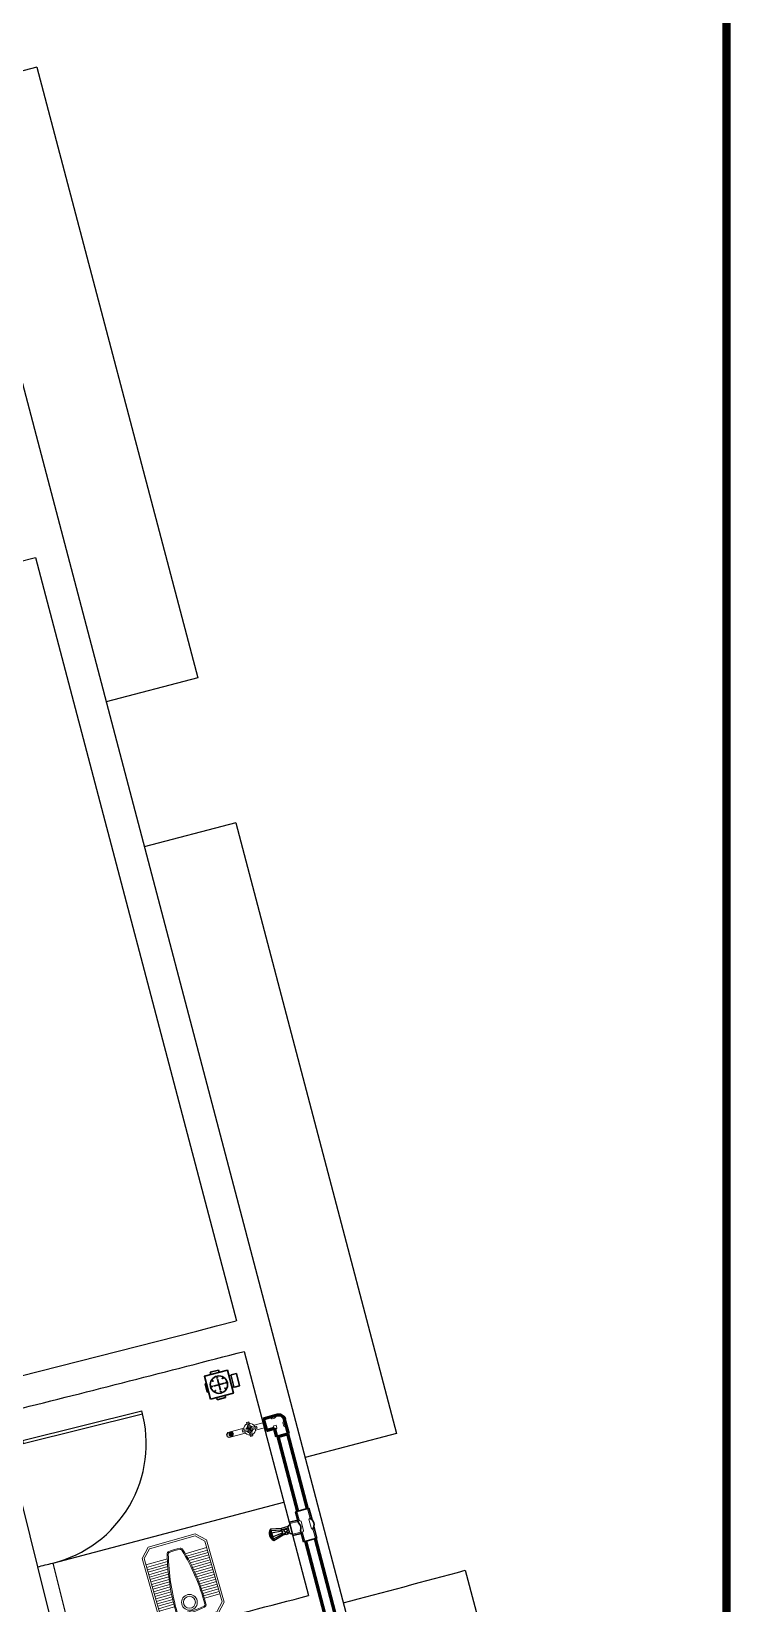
# Model space of a CAD drawing. Header units: metres. Extents: x 159409 to 239023, y 50504 to 95165.
# Drawn here: x 206367 to 206810, y 75786 to 76781 of the extents above; entities that cross this region are included whole.
import ezdxf

# ---------------------------------------------------------------- set-up
doc = ezdxf.new("R2010")
doc.units = ezdxf.units.M
doc.header["$MEASUREMENT"] = 0
doc.linetypes.add('CONTINU', pattern=[0])
for name, color, linetype, lineweight in [('cad-block.com', 7, 'Continuous', 5), ('RJ- ANGLEValve', 1, 'Continuous', 25), ('RJ- DRA- FLOOR TRAP', 8, 'Continuous', 30), ('RJ- DRA-WASTE PIPE', 130, 'Continuous', 30), ('RJ- WS - SOLAR HW', 232, 'Continuous', 30), ('RJ- WS- COLD WATER', 152, 'Continuous', 30)]:
    doc.layers.add(name, color=color, linetype=linetype, lineweight=lineweight)

# ---------------------------------------------------------------- blocks, each defined once
blk = doc.blocks.new('TRTH')
at = {"color": 42, "ltscale": 8}
for p, q in [((-589.8393, -68.7593), (-589.8393, -67.9795)), ((-589.8193, -68.7593), (-589.8193, -67.9793)), ((-589.8393, -68.7593), (-589.8193, -68.7593)), ((-589.8393, -68.8593), (-589.0393, -68.8593))]:
    blk.add_line(p, q, dxfattribs=at)
blk.add_arc((-589.8193, -68.7593), 0.78, 0, 91.46928, dxfattribs=at)
blk = doc.blocks.new('A$C48064110')
at = {"lineweight": 5}
for p, q in [((0, 0.467), (0.057, 0.524)), ((0.012, 0.462), (0.062, 0.512)), ((0.057, 0.524), (0.367, 0.524)), ((0.062, 0.512), (0.362, 0.512)), ((0.362, 0.512), (0.412, 0.462)), ((0.367, 0.524), (0.424, 0.467)), ((0, 0.057), (0, 0.467)), ((0.012, 0.062), (0.012, 0.462)), ((0.114, 0.4081), (0.012, 0.4081)), ((0.31, 0.4081), (0.412, 0.4081)), ((0.412, 0.462), (0.412, 0.062)), ((0.424, 0.467), (0.424, 0.057)), ((0.1143, 0.3921), (0.012, 0.3921)), ((0.1148, 0.3761), (0.012, 0.3761)), ((0.1155, 0.3601), (0.012, 0.3601)), ((0.1163, 0.3441), (0.012, 0.3441)), ((0.1174, 0.3281), (0.012, 0.3281)), ((0.1186, 0.3121), (0.012, 0.3121)), ((0.3054, 0.3121), (0.412, 0.3121)), ((0.3066, 0.3281), (0.412, 0.3281)), ((0.3077, 0.3441), (0.412, 0.3441)), ((0.3085, 0.3601), (0.412, 0.3601)), ((0.3092, 0.3761), (0.412, 0.3761)), ((0.3097, 0.3921), (0.412, 0.3921)), ((0.1201, 0.2961), (0.012, 0.2961)), ((0.1217, 0.2801), (0.012, 0.2801)), ((0.1236, 0.2641), (0.012, 0.2641)), ((0.1256, 0.2481), (0.012, 0.2481)), ((0.1278, 0.2321), (0.012, 0.2321)), ((0.1302, 0.2161), (0.012, 0.2161)), ((0.1329, 0.2001), (0.012, 0.2001)), ((0.2911, 0.2001), (0.412, 0.2001)), ((0.2938, 0.2161), (0.412, 0.2161)), ((0.2962, 0.2321), (0.412, 0.2321)), ((0.2984, 0.2481), (0.412, 0.2481)), ((0.3004, 0.2641), (0.412, 0.2641)), ((0.3023, 0.2801), (0.412, 0.2801)), ((0.3039, 0.2961), (0.412, 0.2961)), ((0.1357, 0.1841), (0.012, 0.1841)), ((0.1387, 0.1681), (0.012, 0.1681)), ((0.1419, 0.1521), (0.012, 0.1521)), ((0.1454, 0.1361), (0.012, 0.1361)), ((0.149, 0.1201), (0.012, 0.1201)), ((0.1529, 0.1041), (0.012, 0.1041)), ((0.2711, 0.1041), (0.412, 0.1041)), ((0.275, 0.1201), (0.412, 0.1201)), ((0.2786, 0.1361), (0.412, 0.1361)), ((0.2821, 0.1521), (0.412, 0.1521)), ((0.2853, 0.1681), (0.412, 0.1681)), ((0.2883, 0.1841), (0.412, 0.1841)), ((0.057, 0), (0, 0.057)), ((0.062, 0.012), (0.012, 0.062)), ((0.367, 0), (0.057, 0)), ((0.362, 0.012), (0.062, 0.012)), ((0.412, 0.062), (0.362, 0.012)), ((0.424, 0.057), (0.367, 0))]:
    blk.add_line(p, q, dxfattribs=at)
for radius in [0.05, 0.038]:
    blk.add_circle((0.212, 0.407), radius, dxfattribs=at)
for centre, radius, start, end in [((1.4487, 0.4241), 1.3348, 179.09576, 195.15427), ((0.129, 0.447), 0.015, 90, 187.12502), ((1.4487, 0.4241), 1.3278, 179.07126, 195.17877), ((0.129, 0.447), 0.008, 85.29384, 190.10273), ((0.212, 0.0904), 0.3808, 77.40909, 102.59091), ((0.212, 0.0904), 0.3738, 77.27249, 102.72751), ((-1.0247, 0.4241), 1.3278, 344.82123, 0.92874), ((-1.0247, 0.4241), 1.3348, 344.84573, 0.90424), ((0.295, 0.447), 0.008, 349.89727, 94.70616), ((0.295, 0.447), 0.015, 352.87498, 90), ((0.1752, 0.077), 0.015, 187.12502, 270), ((0.1752, 0.077), 0.008, 184.14731, 273.21794), ((0.212, 0.3047), 0.2454, 261.38596, 278.61404), ((0.212, 0.3047), 0.2384, 261.24025, 278.75975), ((0.2488, 0.077), 0.008, 266.78206, 355.85269), ((0.2488, 0.077), 0.015, 270, 352.87498)]:
    blk.add_arc(centre, radius, start, end, dxfattribs=at)
blk = doc.blocks.new('Floor trap-3')
at = {"layer": 'RJ- DRA- FLOOR TRAP', "color": 8, "lineweight": 0}
for p, q in [((-3.75, 9.09), (-3.75, 12.5)), ((3.75, 9.09), (3.75, 12.5)), ((-7.5, 1.83), (-9, 1.83)), ((-3.75, 9.09), (3.75, 9.09)), ((-3.75, 9.09), (-3.41, 8.75)), ((-3.41, 8.75), (3.41, 8.75)), ((-3.41, 8.75), (-3.41, 7.5)), ((3.75, 9.09), (3.41, 8.75)), ((3.41, 8.75), (3.41, 7.5)), ((7.5, 1.83), (9, 1.83)), ((-7.5, -3.17), (-9, -3.17)), ((-2.5, -7.5), (-2.5, -8.32)), ((2.5, -7.5), (2.5, -8.32)), ((7.5, -3.17), (9, -3.17))]:
    blk.add_line(p, q, dxfattribs=at)
at = {"layer": 'RJ- DRA- FLOOR TRAP', "color": 11, "lineweight": 30}
for p, q in [((-3.64, 0), (3.64, 0)), ((0, 3.64), (0, -3.64))]:
    blk.add_line(p, q, dxfattribs=at)
at = {"layer": 'RJ- DRA- FLOOR TRAP', "color": 126, "lineweight": 30}
blk.add_lwpolyline([(7.5, -7.5), (7.5, 7.5), (-7.5, 7.5), (-7.5, -7.5)], close=True, dxfattribs=at)
blk.add_circle((0, 0), 5.5, dxfattribs=at)
at = {"layer": 'RJ- DRA- FLOOR TRAP', "lineweight": 30, "extrusion": (0, 0, -1)}
for centre, major_axis, start_param, end_param in [((-4.55, 0), (-0.165, 0.165), 3.141593, 9.424778), ((-3.22, 3.22), (0.165, 0.165), 4.712389, 10.995574), ((0, 4.55), (-0.165, 0.165), 3.141593, 9.424778), ((3.22, 3.22), (-0.165, 0.165), 3.141593, 9.424778), ((4.55, 0), (0.165, 0.165), 4.712389, 10.995574)]:
    blk.add_ellipse(centre, major_axis=major_axis, ratio=1, start_param=start_param, end_param=end_param, dxfattribs=at)
at = {"layer": 'RJ- DRA- FLOOR TRAP', "lineweight": 30}
for centre, major_axis, start_param, end_param in [((-3.22, -3.22), (0.165, -0.165), 4.712389, 10.995574), ((0, -4.55), (-0.165, -0.165), 3.141593, 9.424778), ((3.22, -3.22), (-0.165, -0.165), 3.141593, 9.424778)]:
    blk.add_ellipse(centre, major_axis=major_axis, ratio=1, start_param=start_param, end_param=end_param, dxfattribs=at)
at = {"layer": 'RJ- DRA-WASTE PIPE', "lineweight": 30}
for p, q in [((-4.09, 9.09), (-4.09, 12.5)), ((-4.09, 12.5), (4.09, 12.5)), ((4.09, 9.09), (4.09, 12.5)), ((-7.5, 2.05), (-9, 2.05)), ((-9, -3.4), (-9, 2.05)), ((-4.09, 9.09), (-3.75, 8.75)), ((-3.75, 8.75), (-3.75, 7.5)), ((4.09, 9.09), (3.75, 8.75)), ((3.75, 8.75), (3.75, 7.5)), ((7.5, 2.05), (9, 2.05)), ((9, -3.4), (9, 2.05)), ((-7.5, -3.4), (-9, -3.4)), ((-2.73, -7.5), (-2.73, -8.32)), ((-2.73, -8.32), (2.73, -8.32)), ((2.73, -7.5), (2.73, -8.32)), ((7.5, -3.4), (9, -3.4))]:
    blk.add_line(p, q, dxfattribs=at)
blk = doc.blocks.new('A$C3F2B028C')
at = {"color": 34, "linetype": 'Continuous'}
for points in [[(0, -8), (0, 8)], [(8.1, 5.6), (3.9, 5.6), (3.9, -6.1), (16.2, -6.1), (16.2, 5.6), (11, 5.6)], [(8.1, 3.7), (3.9, 3.7)], [(8.1, 2.5), (8.1, 6.8), (11, 6.8), (11, 2.5)], [(34.5, 7.7), (16.2, 3.7), (11, 3.7)], [(34.5, 3.5), (16.2, 1.7)], [(34.5, -7.7), (16.2, -3.7), (3.9, -3.7)], [(34.5, -3.5), (16.2, -1.7)]]:
    blk.add_lwpolyline(points, dxfattribs=at)
for points in [[(3.9, 5.6, 0.303122), (0, 8)], [(34.5, -10.3, 0.446482), (34.5, 10.3)], [(34.5, -8, 0.372706), (34.5, 8)], [(34.5, -3.4, 0.176556), (34.5, 3.4)], [(0, -8, 0.170448), (3.9, -6.1)]]:
    blk.add_lwpolyline(points, format="xyb", dxfattribs=at)
blk.add_lwpolyline([(34.5, -10.3), (34.5, 10.3), (16.2, 5.7), (16.2, -6.1)], close=True, dxfattribs=at)
for radius in [3.07, 2.68]:
    blk.add_circle((9.5, -0.3), radius, dxfattribs=at)
blk = doc.blocks.new('11')
at = {"layer": 'cad-block.com', "color": 193, "linetype": 'CONTINU'}
for points in [[(2850.4, 12586.7), (2850.4, 12598.7)], [(2850.4, 12598.7), (2879.4, 12598.7)], [(2850.4, 12592.7), (2924.4, 12592.7)], [(2850.4, 12586.7), (2879.4, 12586.7)], [(2879.4, 12598.7), (2887.4, 12592.7)], [(2887.4, 12592.7), (2879.4, 12586.7)], [(2881.4, 12600.7), (2881.4, 12629.7)], [(2881.4, 12629.7), (2893.4, 12629.7)], [(2881.4, 12584.7), (2893.4, 12600.7)], [(2881.4, 12600.7), (2887.4, 12592.7)], [(2887.4, 12555.7), (2887.4, 12629.7)], [(2887.4, 12592.7), (2895.4, 12598.7)], [(2895.4, 12586.7), (2887.4, 12592.7)], [(2887.4, 12592.7), (2893.4, 12584.7)], [(2893.4, 12600.7), (2893.4, 12629.7)], [(2895.4, 12598.7), (2924.4, 12598.7)], [(2895.4, 12586.7), (2924.4, 12586.7)], [(2924.4, 12586.7), (2924.4, 12598.7)], [(2881.4, 12555.7), (2881.4, 12584.7)], [(2881.4, 12555.7), (2893.4, 12555.7)], [(2893.4, 12555.7), (2893.4, 12584.7)]]:
    blk.add_lwpolyline(points, dxfattribs=at)
for points in [[(2881.4, 12621.8, 0.299875), (2858.2, 12598.7)], [(2858.2, 12586.7, 0.299878), (2881.4, 12563.5)], [(2881.4, 12608.6, 0.21619), (2871.4, 12598.7)], [(2871.4, 12586.7, 0.216195), (2881.4, 12576.7)], [(2881.4, 12603.4, 0.138814), (2876.7, 12598.7)], [(2876.7, 12586.7, 0.138819), (2881.4, 12581.9)], [(2881.4, 12603, 0.131669), (2877, 12598.7)], [(2877, 12586.7, 0.131679), (2881.4, 12582.3)], [(2879.4, 12598.7, 0.414466), (2881.4, 12600.7)], [(2881.4, 12584.7, 0.414465), (2879.4, 12586.7)], [(2916.6, 12598.7, 0.299858), (2893.4, 12621.8)], [(2903.4, 12598.7, 0.216158), (2893.4, 12608.6)], [(2898.1, 12598.7, 0.13877), (2893.4, 12603.4)], [(2897.8, 12598.7, 0.131627), (2893.4, 12603)], [(2893.4, 12600.7, 0.41557), (2895.4, 12598.7)], [(2895.4, 12586.7, 0.414476), (2893.4, 12584.7)], [(2893.4, 12582.3, 0.131637), (2897.8, 12586.7)], [(2893.4, 12581.9, 0.138776), (2898.1, 12586.7)], [(2893.4, 12576.7, 0.216162), (2903.4, 12586.7)], [(2893.4, 12563.5, 0.299861), (2916.6, 12586.7)]]:
    blk.add_lwpolyline(points, format="xyb", dxfattribs=at)
blk = doc.blocks.new('A$C09B008CF')
at = {"ltscale": 10}
h = blk.add_hatch(dxfattribs=at)
h.set_pattern_fill('ANSI31', color=193)
h.set_pattern_definition([(45, (-199988.31619, -111860.95241), (-0.08838834765, 0.08838834765), [])])
edge = h.paths.add_edge_path()
edge.add_arc((9.3, 5.3), 1.57, 0, 360)
at = {"color": 193, "ltscale": 10}
for p, q in [((12.5, 47.9), (6, 47.9)), ((6, 1.5), (7.5, 0)), ((7.5, 0), (11, 0)), ((12.5, 1.5), (11, 0))]:
    blk.add_line(p, q, dxfattribs=at)
for radius in [2.74, 1.57]:
    blk.add_circle((9.3, 5.3), radius, dxfattribs=at)
at = {"layer": 'cad-block.com', "color": 193, "linetype": 'CONTINU'}
for points in [[(6, 36.1), (6, 47.9)], [(12.5, 36.1), (12.5, 47.9)], [(6, 1.5), (6, 22.8)], [(12.5, 1.5), (12.5, 22.8)]]:
    blk.add_lwpolyline(points, dxfattribs=at)
at = {"layer": 'cad-block.com', "color": 193, "linetype": 'CONTINU', "xscale": 0.25, "yscale": 0.25, "zscale": 0.25}
blk.add_blockref('11', (-712.6, -3118.7), dxfattribs=at)
blk = doc.blocks.new('A$C12DB153C')
at = {"linetype": 'Continuous', "ltscale": 10}
for p, q in [((-2.78, 0.53), (-0.73, 0.53)), ((-2.78, -1.99), (-2.78, 0.53)), ((1.26, 2.08), (-1.26, 2.08)), ((-1.26, 2.08), (-1.26, 0.53)), ((0.73, 0.53), (2.8, 0.53)), ((1.26, 2.08), (1.26, 0.53)), ((2.8, -1.99), (2.8, 0.53)), ((-2.78, -1.99), (-0.62, -1.99)), ((0.62, -1.99), (2.8, -1.99))]:
    blk.add_line(p, q, dxfattribs=at)
at = {"color": 8, "linetype": 'Continuous', "lineweight": 0}
for p, q in [((-2.78, 0.26), (-1.19, 0.26)), ((-1, 2.08), (-1, 0.53)), ((0.93, 0), (-0.9, 0)), ((1, 2.08), (1, 0.53)), ((2.8, 0.26), (1.22, 0.26)), ((-2.78, -1.73), (-1.19, -1.73)), ((-0.9, -1.47), (0.93, -1.47)), ((2.8, -1.73), (1.22, -1.73))]:
    blk.add_line(p, q, dxfattribs=at)
for centre, start, end in [((-1.19, -0.03), 5.7392, 90), ((1.22, -0.03), 90, 174.2608), ((-1.19, -1.44), 270, 354.2608), ((1.22, -1.44), 185.7392, 270)]:
    blk.add_arc(centre, 0.293, start, end, dxfattribs=at)
at = {"linetype": 'Continuous', "ltscale": 10, "extrusion": (0, 0, -1)}
for centre, start_param, end_param in [((0, 1.55), 3.309118, 4.544863), ((0, -0.9), 2.9928, 4.847677)]:
    blk.add_ellipse(centre, major_axis=(-0.891, 0.891), ratio=1, start_param=start_param, end_param=end_param, dxfattribs=at)
blk = doc.blocks.new('A$C0C4120B1')
at = {"color": 8, "linetype": 'Continuous', "lineweight": 5}
for p, q in [((7.01, 13.28), (5.28, 12.82)), ((11.91, 15.4), (7.67, 14.28)), ((8.15, 8.95), (6.59, 8.54)), ((13.46, 9.51), (9.22, 8.39))]:
    blk.add_line(p, q, dxfattribs=at)
for centre, radius, start, end in [((3.85, 10.13), 3.05, 62.05377, 237.38962), ((7.9, 13.42), 0.896, 104.72169, 194.72169), ((8.99, 9.26), 0.896, 194.72169, 284.72169)]:
    blk.add_arc(centre, radius, start, end, dxfattribs=at)
at = {"layer": 'RJ- WS - SOLAR HW', "color": 8, "linetype": 'Continuous', "lineweight": 5}
for p, q in [((3.31, 0.2), (2.2, 4.45)), ((2.75, 5.52), (2.21, 7.57)), ((7.08, 6.66), (6.59, 8.54)), ((9.2, 1.75), (8.09, 6))]:
    blk.add_line(p, q, dxfattribs=at)
for centre, start, end in [((3.06, 4.68), 110.46086, 194.72169), ((7.22, 5.77), 14.72169, 98.98252)]:
    blk.add_arc(centre, 0.896, start, end, dxfattribs=at)
at = {"layer": 'RJ- WS- COLD WATER', "lineweight": 60}
for p, q in [((11.71, 16.18), (2.87, 13.86)), ((11.71, 16.18), (13.67, 8.73)), ((2.53, 0), (0.13, 9.15)), ((9.98, 1.96), (2.53, 0)), ((13.67, 8.73), (8.56, 7.39)), ((9.98, 1.96), (8.56, 7.39))]:
    blk.add_line(p, q, dxfattribs=at)
blk.add_arc((3.85, 10.13), 3.85, 104.72169, 194.72169, dxfattribs=at)

msp = doc.modelspace()

# ---------------------------------------------------------------- linework, layer by layer
at = {"color": 0, "ltscale": 8}
for p, q in [((206283.983, 76849.878, 1.263), (206704.215, 75254.27, 1.263)), ((206369.063, 76448.303, 1.263), (206496.404, 75964.79, 1.263)), ((206501.373, 75945.417, 1.263), (206542.122, 75790.693, 1.263)), ((206380.098, 75811.302, 1.267), (206526.537, 75849.869, 1.263))]:
    msp.add_line(p, q, dxfattribs=at)
at = {"color": 0, "ltscale": 10}
for p, q in [((206370.01, 76758.805, 1.263), (206311.988, 76743.524, 1.263)), ((206370.01, 76758.805, 1.263), (206471.883, 76371.996, 1.263)), ((206471.883, 76371.996, 1.263), (206413.862, 76356.715, 1.263)), ((206496.069, 76280.163, 1.263), (206438.047, 76264.882, 1.263)), ((206496.069, 76280.163, 1.263), (206597.942, 75893.353, 1.263)), ((206597.942, 75893.353, 1.263), (206539.921, 75878.072, 1.263)), ((206370.392, 75808.896, 1.267), (206392.082, 75721.548, 1.27)), ((206380.098, 75811.302, 1.267), (206394.558, 75753.07, 1.269)), ((206641.309, 75806.728, 0.842), (206771.811, 75324.059, 0.842))]:
    msp.add_line(p, q, dxfattribs=at)
at = {"color": 6, "const_width": 5.123}
msp.add_lwpolyline([(206807.05, 78029.391), (206807.05, 73287.566), (200063.3, 73287.566), (200063.3, 78029.391)], close=True, dxfattribs=at)
at = {"color": 0, "ltscale": 10}
for radius, start, end in [(11528.5, 280.8738969, 284.6556982), (12028.5, 280.7374967, 284.6592016), (12048.5, 283.9459186, 284.6593603), (12148.5, 283.8983643, 283.9459194), (12218.5, 284.7544739, 285.1296178), (12208.5, 283.9459186, 284.6606886)]:
    msp.add_arc((203452.237, 87601.708, 0.842), radius, start, end, dxfattribs=at)
at = {"layer": 'RJ- WS- COLD WATER', "lineweight": 60}
for p, q in [((206522.666, 75891.499, 0.842), (206535.162, 75844.054, 0.842)), ((206528.764, 75893.184, 0.842), (206541.279, 75845.668, 0.842)), ((206546.253, 75826.78, 0.842), (206567.238, 75747.101, 0.842)), ((206540.136, 75825.166, 0.842), (206561.121, 75745.487, 0.842))]:
    msp.add_line(p, q, dxfattribs=at)

# ---------------------------------------------------------------- block references
at = {"color": 4, "xscale": 99.99999999999996, "yscale": 99.99999999999996, "zscale": 99.99999999999996, "rotation": 283.9590990273802}
msp.add_blockref('TRTH', (227262.328, 20305.578, 1.691), dxfattribs=at)
at = {"color": 6, "ltscale": 10, "xscale": -1, "rotation": 30.17288017061613}
msp.add_blockref('A$C0C4120B1', (206531.612, 75894.639, 0.842), dxfattribs=at)
at = {"color": 6, "ltscale": 10, "xscale": -0.4999999999999982, "yscale": 0.4999999999999997, "zscale": 0.4999999999999999, "rotation": 285.5567615154825}
msp.add_blockref('A$C09B008CF', (206491.867, 75887.724, 1.263), dxfattribs=at)
at = {"color": 7, "xscale": 99.99999999999996, "yscale": 99.99999999999996, "zscale": 99.99999999999996, "rotation": 195.9282217796217}
msp.add_blockref('A$C48064110', (206475.873, 75831.419, 0.421), dxfattribs=at)
at = {"layer": 'RJ- ANGLEValve', "linetype": 'Continuous', "ltscale": 0.02, "xscale": 0.3633750001504086, "yscale": 0.3633749999623979, "zscale": 0.3633749999999993, "rotation": 196.583863820242}
msp.add_blockref('A$C3F2B028C', (206531.038, 75832.777, 1.263), dxfattribs=at)
at = {"layer": 'RJ- DRA- FLOOR TRAP', "rotation": 284.5592846832402}
msp.add_blockref('Floor trap-3', (206485.348, 75924.311, 0.421), dxfattribs=at)
at = {"layer": 'RJ- WS- COLD WATER', "linetype": 'Continuous', "ltscale": 10, "xscale": -3.499233740472019, "yscale": 3.499233740446655, "zscale": 3.49923374045335, "rotation": 104.78319367335}
msp.add_blockref('A$C12DB153C', (206538.179, 75834.795, 1.263), dxfattribs=at)

doc.saveas('drawing.dxf')
